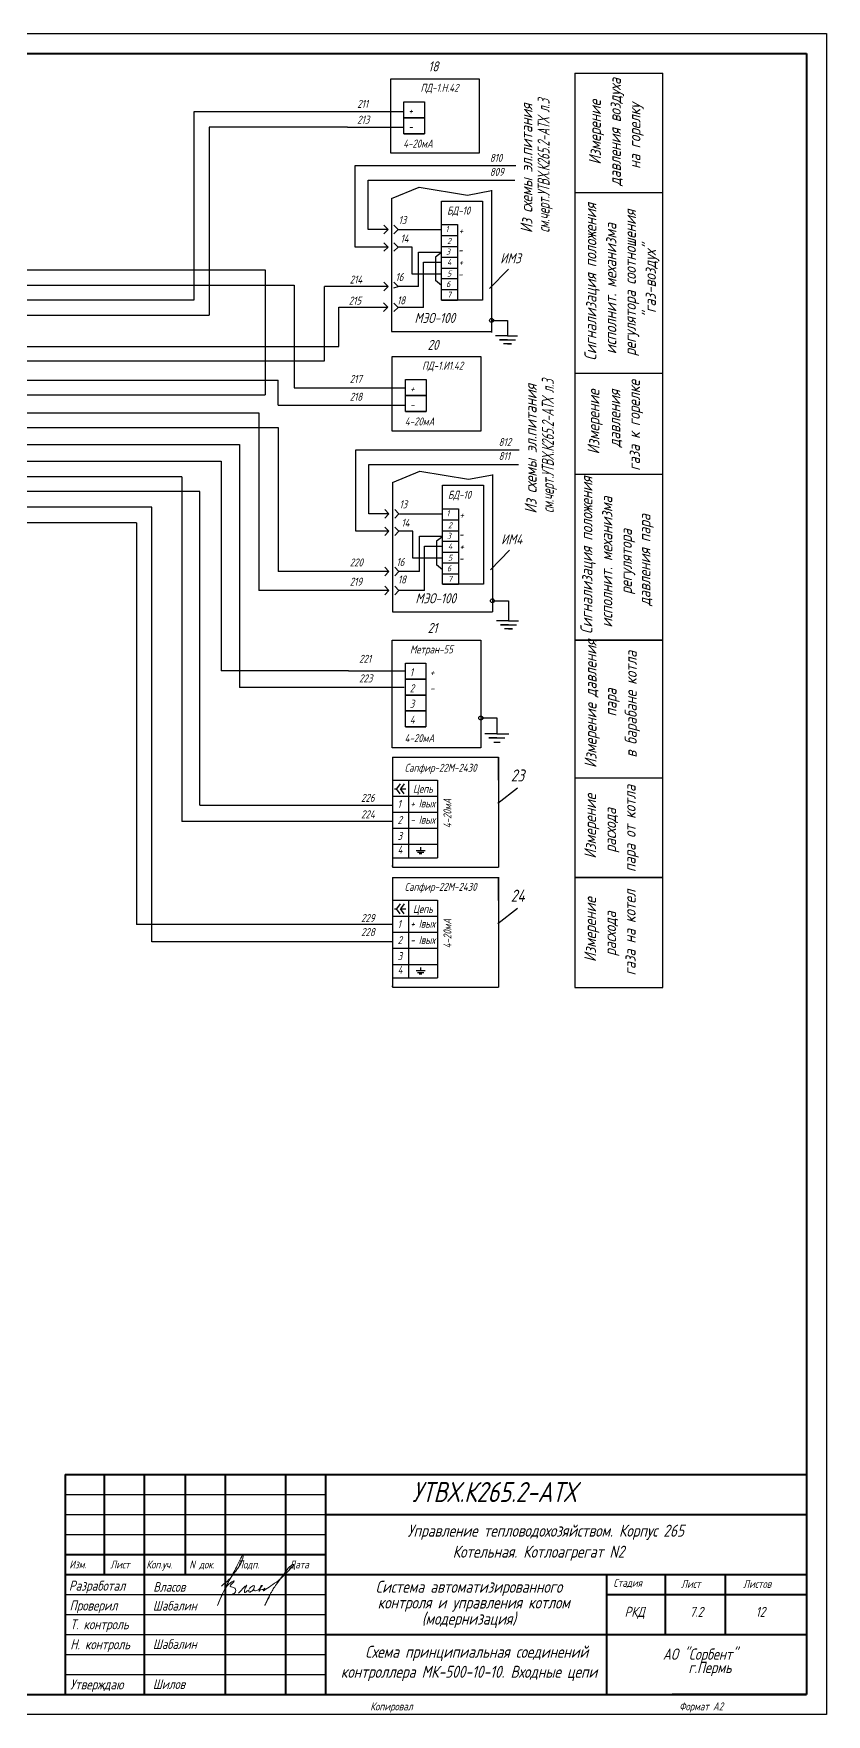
# Model space of a CAD drawing. Header units: millimetres. Extents: x -84 to 510, y 20 to 440.
# Drawn here: x 311.8 to 509.9, y 19.6 to 439.6 of the extents above; entities that cross this region are included whole.
import ezdxf

# ---------------------------------------------------------------- set-up
doc = ezdxf.new("R2010")
doc.units = ezdxf.units.MM
doc.layers.add('1', color=7, linetype='Continuous')
doc.layers.add('проводка', color=184, linetype='Continuous')
doc.layers.add('MAIN', color=7, linetype='Continuous', lineweight=50)
doc.layers.add('Текст', color=7, linetype='Continuous', lineweight=50)
doc.styles.get("Standard").update_dxf_attribs({"font": '', "oblique": 15})
doc.styles.get('Standard').set_extended_font_data('GOST type A')

# ---------------------------------------------------------------- blocks, each defined once
blk = doc.blocks.new('Власов')
at = {"layer": 'проводка', "lineweight": 18}
for points in [[(-0.58, 2.47), (1.27, 4.07), (2.73, 5.82), (3.82, 7.33), (4.64, 9.02), (4.84, 10.28), (4.04, 8.93), (3.16, 7.2), (1.39, 3.86), (0.52, 2.26), (-1.55, -2.37), (-0.72, -0.35), (0.34, 1.8), (1.73, 3.31), (2.62, 3.78), (2.31, 3.3), (1.91, 2.96), (1.61, 2.44), (2.21, 2.21), (2.85, 1.83), (2.99, 1.4), (2.77, 0.75), (2.36, 0.49), (2.18, 0.43), (2.07, 0.4), (1.98, 0.4)], [(3.73, 0.66), (4.37, 1.39), (4.91, 2.01), (5.22, 2.29), (5.78, 2.66), (5.59, 2.28), (5.16, 1.05), (5.19, 0.9), (5.7, 1.1), (6.25, 1.38), (6.27, 1.2), (6.3, 1.02), (7.02, 1.21), (7.63, 2.13), (7.63, 2.52), (6.76, 2.22), (6.42, 1.7)]]:
    blk.add_spline(points, degree=3, dxfattribs=at)
for points, knots in [([(9.73, 1.6), (9.73, 1.6), (10.28, 1.61), (10.33, 1.73), (10.3, 1.95), (10.1, 1.88), (9.94, 1.44), (9.82, 1.2), (10.65, 1.75), (14.06, 4.01), (14.83, 4.98), (18.2, 8.2), (16.58, 7.61), (15.42, 5.89), (12.84, 2.54), (12.14, 1.35), (11.17, -0.37), (10.2, -2.51), (10.72, -1.41), (10.96, -1), (11.17, -0.6), (11.31, -0.38), (11.4, -0.29)], [5.202172, 5.202172, 5.202172, 5.202172, 5.207482, 5.981017, 6.074049, 6.477149, 7.534813, 8.416864, 10.873297, 16.080912, 19.105162, 21.731982, 23.469351, 25.755203, 29.311429, 34.513333, 38.416271, 38.862024, 39.053994, 43.961574, 49.897464, 51.239132, 51.239132, 51.239132, 51.239132]), ([(7.53, 1.66), (7.5, 1.54), (7.54, 1.28), (8.01, 1.24), (8.83, 1.57), (9.1, 2.08), (9.9, 2.69), (9.43, 2.64), (9.3, 2.52), (9.14, 2.21), (9.04, 1.25), (8.71, 1.13), (8.92, 1.39), (9.3, 1.54), (9.6, 1.6)], [0, 0, 0, 0, 0.614094, 1.118723, 1.807789, 3.045572, 4.744461, 5.191863, 5.576495, 6.389957, 8.441618, 9.345517, 10.182193, 10.758393, 10.758393, 10.758393, 10.758393])]:
    blk.add_open_spline(points, degree=3, knots=knots, dxfattribs=at)

msp = doc.modelspace()

# ---------------------------------------------------------------- linework, layer by layer
at = {"linetype": 'Continuous'}
for p, q in [((-84.1, 439.62), (509.94, 439.62)), ((509.94, 439.62), (509.94, 19.62)), ((404.35, 418.61), (404.35, 422.61)), ((404.35, 422.61), (409.48, 422.61)), ((409.48, 422.61), (409.48, 418.61)), ((404.35, 414.61), (404.35, 418.61)), ((404.35, 418.61), (409.48, 418.61)), ((404.35, 418.61), (409.48, 418.61)), ((409.48, 418.61), (404.35, 418.61)), ((404.35, 418.61), (409.48, 418.61)), ((404.35, 418.61), (409.48, 418.61)), ((409.48, 418.61), (404.35, 418.61)), ((409.48, 418.61), (409.48, 414.61)), ((409.48, 418.61), (409.48, 414.61)), ((409.48, 414.61), (404.35, 414.61)), ((404.35, 414.61), (409.48, 414.61)), ((404.35, 414.61), (409.48, 414.61)), ((404.75, 349.18), (404.75, 353.18)), ((404.75, 353.18), (409.88, 353.18)), ((409.88, 353.18), (409.88, 349.18)), ((404.75, 345.18), (404.75, 349.18)), ((404.75, 349.18), (409.88, 349.18)), ((404.75, 349.18), (409.88, 349.18)), ((409.88, 349.18), (404.75, 349.18)), ((404.75, 349.18), (409.88, 349.18)), ((404.75, 349.18), (409.88, 349.18)), ((409.88, 349.18), (404.75, 349.18)), ((409.88, 349.18), (409.88, 345.18)), ((409.88, 349.18), (409.88, 345.18)), ((409.88, 345.18), (404.75, 345.18)), ((404.75, 345.18), (409.88, 345.18)), ((404.75, 345.18), (409.88, 345.18)), ((447.1, 288.06), (469.09, 288.06)), ((469.09, 288.06), (447.1, 288.06)), ((447.1, 288.06), (447.1, 201.23)), ((404.71, 278.28), (404.71, 282.28)), ((404.71, 282.28), (409.84, 282.28)), ((390.51, 280.4), (404.71, 280.4)), ((404.71, 274.28), (404.71, 278.28)), ((404.71, 278.28), (409.84, 278.28)), ((404.71, 278.28), (409.84, 278.28)), ((409.84, 278.28), (404.71, 278.28)), ((404.71, 278.28), (409.84, 278.28)), ((404.71, 278.28), (409.84, 278.28)), ((409.84, 278.28), (404.71, 278.28)), ((404.42, 276.24), (363.22, 276.24)), ((404.71, 270.4), (404.71, 274.4)), ((409.84, 274.28), (404.71, 274.28)), ((404.71, 274.28), (409.84, 274.28)), ((404.71, 274.28), (409.84, 274.28)), ((409.84, 274.28), (404.71, 274.28)), ((409.84, 270.4), (404.71, 270.4)), ((404.71, 270.4), (409.84, 270.4)), ((404.71, 270.4), (409.84, 270.4)), ((409.84, 270.4), (404.71, 270.4)), ((404.71, 270.4), (409.84, 270.4)), ((404.71, 270.4), (409.84, 270.4)), ((469.09, 253.61), (447.1, 253.61)), ((447.1, 228.78), (469.09, 228.78)), ((469.09, 228.78), (447.1, 228.78)), ((447.1, 201.23), (469.09, 201.23)), ((509.94, 19.62), (-84.1, 19.62))]:
    msp.add_line(p, q, dxfattribs=at)
for p, q in [((-84.1, 439.62), (509.73, 439.62)), ((447.1, 429.71), (469.1, 429.71)), ((447.1, 429.71), (447.1, 288.06)), ((469.09, 201.23), (469.1, 429.71)), ((351.89, 373.06), (351.89, 420.14)), ((351.89, 420.14), (404.35, 420.14)), ((390.26, 416.25), (355.66, 416.25)), ((355.66, 416.25), (355.66, 369.27)), ((390.26, 416.25), (404.35, 416.25)), ((392.13, 386.29), (392.13, 406.63)), ((392.13, 406.63), (432.28, 406.63)), ((395.38, 390.66), (395.38, 403.01)), ((395.38, 403.01), (432.06, 403.01)), ((401.25, 398.46), (408.13, 401.29)), ((408.13, 401.29), (420.25, 399.29)), ((420.25, 399.29), (426.25, 400.41)), ((447.1, 399.96), (469.1, 399.96)), ((399.13, 390.66), (395.38, 390.66)), ((400.38, 390.66), (395.38, 390.66)), ((403, 390.66), (413.75, 390.66)), ((413.75, 391.91), (417.75, 391.91)), ((417.75, 391.91), (417.75, 373.04)), ((413.75, 389.16), (417.75, 389.16)), ((413.75, 386.41), (417.75, 386.41)), ((408, 385.04), (413.75, 385.04)), ((408, 376.44), (408, 385.04)), ((409.25, 382.54), (413.75, 382.54)), ((409.25, 371.21), (409.25, 382.54)), ((413.75, 384.91), (412.25, 383.79)), ((412.25, 383.79), (412.25, 377.91)), ((413.75, 383.79), (417.75, 383.79)), ((292.74, 380.61), (369.65, 380.61)), ((369.65, 380.61), (369.65, 349.39)), ((413.75, 381.04), (417.75, 381.04)), ((413.75, 378.41), (417.75, 378.41)), ((425.75, 375.9), (430.5, 380.78)), ((288.37, 376.76), (376.9, 376.76)), ((376.9, 376.76), (376.9, 351.15)), ((400.38, 376.44), (384.47, 376.44)), ((384.47, 357.87), (384.47, 376.44)), ((413.75, 376.66), (412.25, 377.91)), ((413.75, 375.66), (417.75, 375.66)), ((275.12, 373.06), (351.89, 373.06)), ((388.1, 371.26), (400.32, 371.26)), ((388.1, 361.44), (388.1, 371.26)), ((413.75, 373.04), (417.75, 373.04)), ((166.64, 369.27), (355.66, 369.27)), ((13.4, 361.44), (388.1, 361.44)), ((384.71, 361.44), (388.1, 361.44)), ((13.4, 357.87), (384.47, 357.87)), ((13.4, 353.06), (372.89, 353.06)), ((372.89, 346.82), (372.89, 353.06)), ((447.1, 354.8), (469.09, 354.8)), ((155.86, 349.39), (369.65, 349.39)), ((376.9, 351.15), (404.75, 351.15)), ((13.4, 344.86), (368.11, 344.86)), ((368.11, 344.86), (368.11, 300.47)), ((372.89, 346.82), (404.75, 346.82)), ((13.4, 341.19), (372.9, 341.19)), ((372.9, 341.19), (372.9, 305.21)), ((141.48, 336.97), (363.22, 336.97)), ((363.22, 336.97), (363.22, 276.24)), ((150.28, 332.79), (358.63, 332.79)), ((358.63, 332.79), (358.63, 280.4)), ((392.35, 315.26), (392.35, 335.6)), ((392.35, 335.6), (433.16, 335.6)), ((395.6, 319.63), (395.6, 331.98)), ((395.6, 331.98), (433.01, 331.98)), ((348.81, 328.85), (192.32, 328.85)), ((348.81, 328.85), (348.81, 242.71)), ((401.47, 327.43), (408.35, 330.26)), ((408.35, 330.26), (420.47, 328.26)), ((420.47, 328.26), (426.47, 329.38)), ((447.1, 329.55), (469.09, 329.55)), ((353.32, 325.18), (13.4, 325.18)), ((353.32, 246.8), (353.32, 325.18)), ((341.37, 321.27), (200.7, 321.27)), ((341.37, 212.67), (341.37, 321.27)), ((399.35, 319.63), (395.6, 319.63)), ((400.6, 319.63), (395.6, 319.63)), ((403.22, 319.63), (413.97, 319.63)), ((413.97, 320.88), (417.97, 320.88)), ((417.97, 320.88), (417.97, 302.01)), ((337.51, 317.4), (13.4, 317.4)), ((337.51, 317.4), (337.51, 217.04)), ((413.97, 318.13), (417.97, 318.13)), ((413.97, 315.38), (417.97, 315.38)), ((408.22, 314.01), (413.97, 314.01)), ((408.22, 305.21), (408.22, 314.01)), ((409.47, 311.51), (413.97, 311.51)), ((409.47, 300.47), (409.47, 311.51)), ((413.97, 313.88), (412.47, 312.76)), ((412.47, 312.76), (412.47, 306.88)), ((413.97, 312.76), (417.97, 312.76)), ((413.97, 305.63), (412.47, 306.88)), ((413.97, 310.01), (417.97, 310.01)), ((413.97, 307.38), (417.97, 307.38)), ((425.97, 305.67), (430.72, 310.55)), ((400.6, 305.21), (372.9, 305.21)), ((413.97, 304.63), (417.97, 304.63)), ((400.6, 300.47), (368.11, 300.47)), ((413.97, 302.01), (417.97, 302.01)), ((390.51, 280.4), (358.63, 280.4)), ((426.83, 262.57), (428.38, 262.57)), ((427.79, 247.31), (432.7, 251.13)), ((353.32, 246.8), (401.5, 246.8)), ((361.62, 242.71), (348.81, 242.71)), ((401.37, 242.71), (361.62, 242.71)), ((407.37, 235.52), (409.63, 235.52)), ((408.52, 236.3), (408.52, 235.51)), ((407.72, 235.05), (409.32, 235.05)), ((408.19, 234.71), (408.83, 234.71)), ((427.79, 217.28), (432.7, 221.09)), ((401.5, 217.04), (337.51, 217.04)), ((367.29, 212.67), (341.37, 212.67)), ((401.37, 212.67), (367.29, 212.67)), ((408.52, 206.26), (408.52, 205.47)), ((407.37, 205.48), (409.63, 205.48)), ((407.72, 205.01), (409.32, 205.01)), ((408.19, 204.67), (408.83, 204.67))]:
    msp.add_line(p, q)
at = {"linetype": 'Continuous', "lineweight": 40}
for p, q in [((-64.1, 434.62), (504.94, 434.62)), ((504.94, 434.62), (504.94, 24.62))]:
    msp.add_line(p, q, dxfattribs=at)
at = {"linetype": 'Continuous', "lineweight": 30}
for p, q in [((401.04, 409.74), (401.04, 428.36)), ((401.04, 428.36), (423.19, 428.36)), ((423.19, 428.36), (423.19, 409.74)), ((404.35, 418.61), (404.35, 422.61)), ((404.35, 422.61), (409.48, 422.61)), ((409.48, 422.61), (409.48, 414.61)), ((404.35, 414.61), (404.35, 418.61)), ((409.48, 414.61), (404.35, 414.61)), ((423.19, 409.74), (401.04, 409.74)), ((401.45, 340.31), (401.45, 358.93)), ((401.45, 358.93), (423.59, 358.93)), ((423.59, 358.93), (423.59, 340.31)), ((404.75, 349.18), (404.75, 353.18)), ((404.75, 353.18), (409.88, 353.18)), ((409.88, 353.18), (409.88, 345.18)), ((404.75, 345.18), (404.75, 349.18)), ((409.88, 345.18), (404.75, 345.18)), ((423.59, 340.31), (401.45, 340.31)), ((401.41, 261.17), (401.41, 288.03)), ((401.41, 288.03), (423.55, 288.03)), ((423.55, 288.03), (423.55, 261.17)), ((404.71, 278.28), (404.71, 282.28)), ((404.71, 282.28), (409.84, 282.28)), ((409.84, 282.28), (409.84, 278.28)), ((404.71, 274.28), (404.71, 278.28)), ((409.84, 278.28), (409.84, 274.28)), ((404.71, 270.4), (404.71, 274.4)), ((409.84, 274.4), (409.84, 266.4)), ((409.84, 274.4), (409.84, 270.4)), ((404.71, 266.4), (404.71, 270.4)), ((404.71, 266.4), (404.71, 270.4)), ((409.84, 270.4), (409.84, 266.4)), ((409.84, 270.4), (409.84, 266.4)), ((409.84, 266.4), (404.71, 266.4)), ((404.71, 266.4), (409.84, 266.4)), ((404.71, 266.4), (409.84, 266.4)), ((409.84, 266.4), (404.71, 266.4)), ((423.55, 261.17), (401.41, 261.17)), ((401.5, 258.8), (428, 258.8)), ((401.5, 231.36), (428, 231.36)), ((401.5, 228.76), (428, 228.76)), ((401.5, 201.32), (428, 201.32))]:
    msp.add_line(p, q, dxfattribs=at)
at = {"color": 7, "linetype": 'Continuous', "lineweight": 30}
for p, q in [((426.25, 400.48), (426.25, 364.95)), ((413.75, 373.04), (413.75, 397.79)), ((413.75, 397.79), (424, 397.79)), ((424, 397.79), (424, 373.04)), ((424, 373.04), (413.75, 373.04)), ((426.47, 329.45), (426.47, 295.14)), ((413.97, 302.01), (413.97, 326.76)), ((413.97, 326.76), (424.22, 326.76)), ((424.22, 326.76), (424.22, 302.01)), ((424.22, 302.01), (413.97, 302.01)), ((428, 258.8), (428, 231.36)), ((428, 228.76), (428, 201.32))]:
    msp.add_line(p, q, dxfattribs=at)
at = {"lineweight": 30}
for p, q in [((401.25, 398.46), (401.25, 365.2)), ((401.25, 365.2), (426.25, 365.2)), ((401.47, 327.43), (401.47, 295.14)), ((401.47, 295.14), (426.47, 295.14)), ((401.5, 258.8), (401.5, 231.36)), ((405.48, 253.09), (405.48, 233.68)), ((412.77, 253.09), (412.77, 233.68)), ((402, 250.93), (402.53, 250.93)), ((403.53, 250.93), (404.85, 250.93)), ((401.5, 233.68), (412.77, 233.68)), ((401.5, 228.76), (401.5, 201.32)), ((405.48, 223.05), (405.48, 203.64)), ((412.77, 223.05), (412.77, 203.64)), ((402, 220.89), (402.53, 220.89)), ((403.53, 220.89), (404.85, 220.89)), ((401.5, 203.64), (412.77, 203.64))]:
    msp.add_line(p, q, dxfattribs=at)
at = {"color": 7, "linetype": 'Continuous'}
for p, q in [((400.38, 390.66), (399.31, 391.72)), ((399.31, 389.6), (400.38, 390.66)), ((402.88, 390.66), (401.81, 391.72)), ((401.81, 389.6), (402.88, 390.66)), ((400.38, 386.29), (399.31, 387.35)), ((402.88, 386.29), (401.81, 387.35)), ((400.38, 386.29), (392.13, 386.29)), ((399.31, 385.23), (400.38, 386.29)), ((401.81, 385.23), (402.88, 386.29)), ((406.38, 386.29), (402.88, 386.29)), ((406.38, 379.54), (406.38, 386.29)), ((407.88, 379.54), (406.38, 379.54)), ((413.75, 379.54), (407.38, 379.54)), ((400.38, 376.44), (399.31, 377.5)), ((399.31, 375.38), (400.38, 376.44)), ((402.88, 376.44), (401.81, 377.5)), ((401.81, 376.12), (402.88, 376.44)), ((408, 376.44), (402.88, 376.44)), ((400.32, 371.26), (399.26, 372.32)), ((399.26, 370.2), (400.32, 371.26)), ((402.88, 371.21), (401.81, 372.27)), ((401.81, 370.15), (402.88, 371.21)), ((409.25, 371.21), (402.88, 371.21)), ((426.25, 367.95), (430.25, 367.95)), ((430.25, 367.95), (430.25, 364.45)), ((430.25, 365.95), (430.25, 364.58)), ((430.25, 364.08), (427.25, 364.08)), ((430.25, 363.08), (428.25, 363.08)), ((428.25, 363.08), (432.25, 363.08)), ((431.25, 362.08), (429.25, 362.08)), ((430.25, 365.08), (430.25, 364.08)), ((430.25, 364.08), (432.75, 364.08)), ((430.25, 362.08), (431.25, 362.08)), ((400.6, 319.63), (399.54, 320.69)), ((399.54, 318.57), (400.6, 319.63)), ((403.1, 319.63), (402.04, 320.69)), ((402.04, 318.57), (403.1, 319.63)), ((400.6, 315.26), (392.35, 315.26)), ((400.6, 315.26), (399.54, 316.32)), ((399.54, 314.2), (400.6, 315.26)), ((403.1, 315.26), (402.04, 316.32)), ((402.04, 314.2), (403.1, 315.26)), ((406.6, 315.26), (403.1, 315.26)), ((406.6, 308.51), (406.6, 315.26)), ((408.1, 308.51), (406.6, 308.51)), ((413.97, 308.51), (407.6, 308.51)), ((400.6, 305.21), (399.54, 306.27)), ((399.54, 304.15), (400.6, 305.21)), ((403.1, 305.21), (402.04, 306.27)), ((402.04, 304.15), (403.1, 305.21)), ((408.22, 305.21), (403.1, 305.21)), ((400.6, 300.47), (399.54, 301.53)), ((399.54, 299.41), (400.6, 300.47)), ((403.1, 300.47), (402.04, 301.53)), ((402.04, 299.41), (403.1, 300.47)), ((409.47, 300.47), (403.1, 300.47)), ((426.47, 297.89), (430.47, 297.89)), ((430.47, 297.89), (430.47, 294.39)), ((430.47, 295.89), (430.47, 293.39)), ((430.47, 292.89), (427.47, 292.89)), ((430.47, 291.89), (428.47, 291.89)), ((428.47, 291.89), (432.47, 291.89)), ((431.47, 290.89), (429.47, 290.89)), ((430.47, 293.89), (430.47, 292.89)), ((430.47, 292.89), (432.97, 292.89)), ((430.47, 290.89), (431.47, 290.89)), ((423.57, 268.61), (427.57, 268.61)), ((427.57, 264.61), (424.57, 264.61)), ((427.57, 268.61), (427.57, 266.11)), ((427.57, 266.61), (427.57, 265.11)), ((427.57, 265.61), (427.57, 264.61)), ((427.57, 264.61), (430.57, 264.61)), ((425.57, 263.61), (429.57, 263.61)), ((427.57, 263.61), (425.57, 263.61)), ((428, 258.85), (428, 253.07)), ((428, 253.07), (428, 258.85)), ((428, 253.07), (428, 258.85)), ((428, 258.85), (428, 253.07)), ((401.5, 231.47), (401.5, 231.72)), ((401.5, 231.47), (401.5, 231.72)), ((428, 228.81), (428, 223.03)), ((428, 223.03), (428, 228.81)), ((428, 223.03), (428, 228.81)), ((428, 228.81), (428, 223.03)), ((401.5, 201.43), (401.5, 201.68)), ((401.5, 201.43), (401.5, 201.68))]:
    msp.add_line(p, q, dxfattribs=at)
at = {"lineweight": 30, "ltscale": 0.5}
for p, q in [((401.5, 253.09), (412.77, 253.09)), ((403.43, 252.17), (402.53, 250.93)), ((404.43, 252.17), (403.53, 250.93)), ((401.5, 249.09), (412.77, 249.09)), ((403.43, 249.69), (402.53, 250.93)), ((404.43, 249.69), (403.53, 250.93)), ((401.5, 223.05), (412.77, 223.05)), ((401.5, 219.05), (412.77, 219.05)), ((403.43, 222.13), (402.53, 220.89)), ((403.43, 219.65), (402.53, 220.89)), ((404.43, 222.13), (403.53, 220.89)), ((404.43, 219.65), (403.53, 220.89))]:
    msp.add_line(p, q, dxfattribs=at)
at = {"ltscale": 0.5}
for p, q in [((401.5, 245.09), (412.77, 245.09)), ((401.5, 237.09), (412.77, 237.09)), ((401.5, 215.05), (412.77, 215.05)), ((401.5, 207.05), (412.77, 207.05))]:
    msp.add_line(p, q, dxfattribs=at)
at = {"lineweight": -3, "ltscale": 0.5}
for p, q in [((401.5, 241.09), (412.77, 241.09)), ((401.5, 211.05), (412.77, 211.05))]:
    msp.add_line(p, q, dxfattribs=at)
at = {"color": 0, "linetype": 'Continuous', "lineweight": 40}
for p, q in [((319.71, 79.58), (504.94, 79.58)), ((329.46, 79.58), (329.46, 54.58)), ((339.46, 79.58), (339.46, 24.58)), ((349.71, 79.58), (349.71, 54.58)), ((359.71, 79.58), (359.71, 24.58)), ((374.71, 79.58), (374.71, 24.58)), ((384.71, 79.58), (384.71, 24.58)), ((384.71, 69.58), (504.71, 69.58)), ((319.71, 59.58), (384.71, 59.58)), ((319.71, 54.58), (504.94, 54.58)), ((384.71, 39.58), (504.71, 39.58))]:
    msp.add_line(p, q, dxfattribs=at)
at = {"color": 0, "linetype": 'ByBlock', "lineweight": 40}
for p, q in [((319.71, 79.58), (319.71, 24.62)), ((455.08, 24.62), (455.08, 54.58)), ((469.71, 39.58), (469.71, 54.58)), ((484.71, 39.58), (484.71, 54.58)), ((455.08, 49.58), (505.08, 49.58))]:
    msp.add_line(p, q, dxfattribs=at)
at = {"color": 0, "linetype": 'Continuous'}
for p, q in [((319.71, 74.58), (384.71, 74.58)), ((319.71, 69.58), (384.71, 69.58)), ((319.71, 64.58), (384.71, 64.58)), ((319.71, 49.58), (384.71, 49.58)), ((319.71, 44.58), (384.71, 44.58)), ((319.71, 44.58), (384.71, 44.58)), ((319.71, 39.58), (384.71, 39.58)), ((319.71, 34.58), (384.71, 34.58)), ((319.71, 29.58), (384.71, 29.58))]:
    msp.add_line(p, q, dxfattribs=at)
at = {"color": 7, "lineweight": 40}
msp.add_line((504.94, 24.62, -1), (471.37, 24.62, -1), dxfattribs=at)
at = {"color": 7, "linetype": 'Continuous'}
for centre in [(426.25, 367.95), (426.47, 297.89), (423.57, 268.61)]:
    msp.add_circle(centre, 0.5, dxfattribs=at)
at = {"layer": '1', "color": 7, "linetype": 'Continuous', "lineweight": 40}
msp.add_line((431.37, 24.62), (504.94, 24.62), dxfattribs=at)
at = {"layer": 'MAIN', "color": 7, "linetype": 'Continuous', "lineweight": 40}
msp.add_line((-76.1, 24.62), (504.94, 24.62), dxfattribs=at)

# ---------------------------------------------------------------- block references
at = {"color": 0, "lineweight": 25}
msp.add_blockref('Власов', (359.31, 49.22, -10), dxfattribs=at)

# ---------------------------------------------------------------- texts
at = {"linetype": 'Continuous', "oblique": 15}
for s, height, p in [('18', 2.5, (410.44, 430.18)), ('ПД-1.Н.42', 2, (408.5, 425.08)), ('211', 2, (392.67, 421.07)), ('+', 2, (405.45, 419.37)), ('213', 2, (392.67, 417.12)), ('-', 2, (405.45, 415.37)), ('4-20мА', 2, (404.16, 411.14)), ('ИМ3', 2.5, (428.43, 382.24)), ('20', 2.5, (410.25, 360.6)), ('ПД-1.И1.42', 2, (408.9, 355.65)), ('+', 2, (405.85, 349.94)), ('-', 2, (405.85, 345.94)), ('4-20мА', 2, (404.56, 341.71)), ('ИМ4', 2.5, (428.65, 312.01)), ('21', 2.5, (410.3, 289.85)), ('Метран-55', 2, (405.86, 284.75)), ('221', 2, (393.14, 282.4)), ('223', 2, (393.14, 277.51)), ('1', 2, (405.81, 279.04)), ('+', 2, (410.81, 279.04)), ('2', 2, (405.81, 275.04)), ('3', 2, (405.81, 271.17)), ('-', 2, (410.81, 275.04)), ('4', 2, (405.81, 267.17)), ('4-20мА', 2, (404.52, 262.57)), ('Сапфир-22М-2430', 2, (404.53, 255.16)), ('1', 2, (402.76, 246.14)), ('+ Iвых', 2, (405.93, 246.26)), ('Цепь', 2, (406.61, 249.93)), ('2', 2, (402.76, 242.14)), ('- Iвых', 2, (405.93, 242.18)), ('3', 2, (402.76, 238.14)), ('4', 2, (402.76, 234.73)), ('Сапфир-22М-2430', 2, (404.53, 225.41)), ('Цепь', 2, (406.61, 219.89)), ('1', 2, (402.76, 216.1)), ('+ Iвых', 2, (405.93, 216.22)), ('2', 2, (402.76, 212.1)), ('3', 2, (402.76, 208.1)), ('- Iвых', 2, (405.93, 212.14)), ('4', 2, (402.76, 204.69)), ('Управление тепловодохозяйством. Корпус 265', 3, (405.27, 64.03)), ('Котельная. Котлоагрегат N2', 3, (416.54, 58.78)), ('Система автоматизированного ', 3, (397.28, 50.02)), ('контроля и управления котлом', 3, (397.79, 46.08)), ('(модернизация)', 3, (408.82, 42.04)), ('Cхема принципиальная соединений', 3, (394.6, 33.77)), (' контроллера МК-500-10-10. Входные цепи', 3, (387.04, 28.77)), ('Копировал', 2, (395.94, 20.62)), ('Формат A2', 2, (473.14, 20.62))]:
    msp.add_text(s, height=height, dxfattribs=at).set_placement(p)
for s, p in [('давления воздуха', (458.57, 401.57)), ('Из схемы эл.питания', (436.45, 389.78)), ('Измерение ', (453.58, 406.89)), ('на горелку', (463.47, 405.82)), ('Сигнализация положения', (452.45, 357.92)), ('регулятора соотношения ', (462.34, 359.07)), ('исполнит. механизма', (457.44, 359.54)), ('"газ-воздух"', (467.34, 368.45)), ('газа к горелке', (463.34, 330.39)), ('Из схемы эл.питания', (437.52, 319.68)), ('Измерение ', (453.2, 334.48)), ('давления ', (458.44, 336.23)), ('Сигнализация положения', (451.45, 289.6)), ('исполнит. механизма', (456.44, 291.22)), ('давления пара', (465.96, 296.63)), ('регулятора ', (461.34, 299.51)), ('Измерение давления', (452.49, 256.12)), (' в барабане котла', (462.54, 257.17)), ('пара ', (457.48, 268.97)), ('пара от котла', (462.27, 230.12)), ('Измерение ', (452.39, 233.46)), ('расхода ', (457.37, 234.96)), ('Измерение ', (452.39, 207.62)), ('газа на котел', (462.27, 204.28)), ('расхода ', (457.37, 209.12))]:
    msp.add_text(s, height=3, rotation=90, dxfattribs=at).set_placement(p)
at = {"linetype": 'Continuous', "oblique": 15, "width": 0.8}
for p in [(440.75, 389.9), (441.82, 319.81)]:
    msp.add_text('см.черт.УТВХ.К265.2-АТХ л.3', height=3, rotation=90, dxfattribs=at).set_placement(p)
at = {"color": 7, "linetype": 'Continuous', "oblique": 15}
for s, height, p in [('810', 2, (425.79, 407.58)), ('809', 2, (425.79, 404.08)), ('БД-10', 2, (415.13, 394.41)), ('13', 2, (403, 392.04)), ('1', 1.5, (414.75, 390.04)), ('+', 2, (418, 389.41)), ('14', 2, (403.5, 387.41)), ('2', 1.5, (415.13, 387.04)), ('3', 1.5, (414.88, 384.41)), ('4', 1.5, (415.13, 381.79)), ('-', 2, (417.88, 384.54)), ('+', 2, (418, 381.54)), ('214', 2, (390.79, 377.17)), ('16', 2, (402.25, 377.81)), ('5', 1.5, (415.13, 378.91)), ('-', 2, (417.88, 378.54)), ('215', 2, (390.57, 371.91)), ('18', 2, (402.63, 371.97)), ('6', 1.5, (414.88, 376.29)), ('7', 1.5, (415.13, 373.66)), ('МЭО-100', 2.5, (407, 367.32)), ('217', 2, (390.79, 352.32)), ('218', 2, (390.79, 347.88)), ('812', 2, (428.01, 336.55)), ('811', 2, (428.01, 333.05)), ('БД-10', 2, (415.35, 323.38)), ('13', 2, (403.22, 321.01)), ('1', 1.5, (414.97, 319.01)), ('+', 2, (418.22, 318.38)), ('14', 2, (403.72, 316.38)), ('2', 1.5, (415.35, 316.01)), ('3', 1.5, (415.1, 313.38)), ('4', 1.5, (415.35, 310.76)), ('-', 2, (418.1, 313.51)), ('+', 2, (418.22, 310.51)), ('220', 2, (390.79, 306.47)), ('16', 2, (402.47, 306.59)), ('6', 1.5, (415.1, 305.26)), ('5', 1.5, (415.35, 307.88)), ('-', 2, (418.1, 307.51)), ('219', 2, (390.79, 301.67)), ('18', 2, (402.85, 302.22)), ('7', 1.5, (415.35, 302.63)), ('МЭО-100', 2.5, (407.22, 297.27)), ('23', 3, (431.06, 252.75)), ('226', 2, (393.63, 247.65)), ('224', 2, (393.63, 243.53)), ('24', 3, (431.06, 222.71)), ('229', 2, (393.63, 217.61)), ('228', 2, (393.63, 214.11))]:
    msp.add_text(s, height=height, dxfattribs=at).set_placement(p)
for p in [(416.22, 241.07), (416.22, 211.03)]:
    msp.add_text('4-20мА', height=2, rotation=90, dxfattribs=at).set_placement(p)
at = {"color": 0, "linetype": 'Continuous', "oblique": 15}
for s, height, p in [('УТВХ.К265.2-АТХ', 5, (406.41, 72.69)), ('Изм.', 2, (320.71, 56.08)), ('Лист', 2, (330.96, 56.08)), ('Коп.уч.', 2, (339.96, 56.08)), ('N док.', 2, (350.71, 56.08)), ('Подп.', 2, (362.71, 56.08)), ('Дата', 2, (375.71, 56.08)), ('Разработал', 2.5, (320.62, 50.54)), ('Власов', 2.4, (341.71, 50.28)), ('Стадия', 2, (456.71, 51.49)), ('Лист', 2, (473.64, 51.23)), ('Листов ', 2, (489.15, 51.23)), ('Проверил', 2.5, (320.77, 45.58)), ('Шабалин', 2.4, (341.61, 45.58)), ('Т. контроль', 2.5, (320.96, 40.89)), ('Н. контроль', 2.5, (320.96, 35.89)), ('Шабалин', 2.4, (341.61, 35.98)), ('АО "Сорбент"', 2.8, (469.06, 33.28)), ('г.Пермь', 2.8, (475.46, 29.94)), ('Утверждаю', 2.5, (320.93, 25.85)), ('Шилов', 2.4, (341.61, 25.98))]:
    msp.add_text(s, height=height, dxfattribs=at).set_placement(p)
at = {"layer": 'Текст', "lineweight": -3, "oblique": 15}
for s, p in [('РКД', (459.51, 44, 10)), ('7.2', (475.76, 44, 10)), ('12', (492.26, 44, 10))]:
    msp.add_text(s, height=2.5, dxfattribs=at).set_placement(p)

doc.saveas('drawing.dxf')
